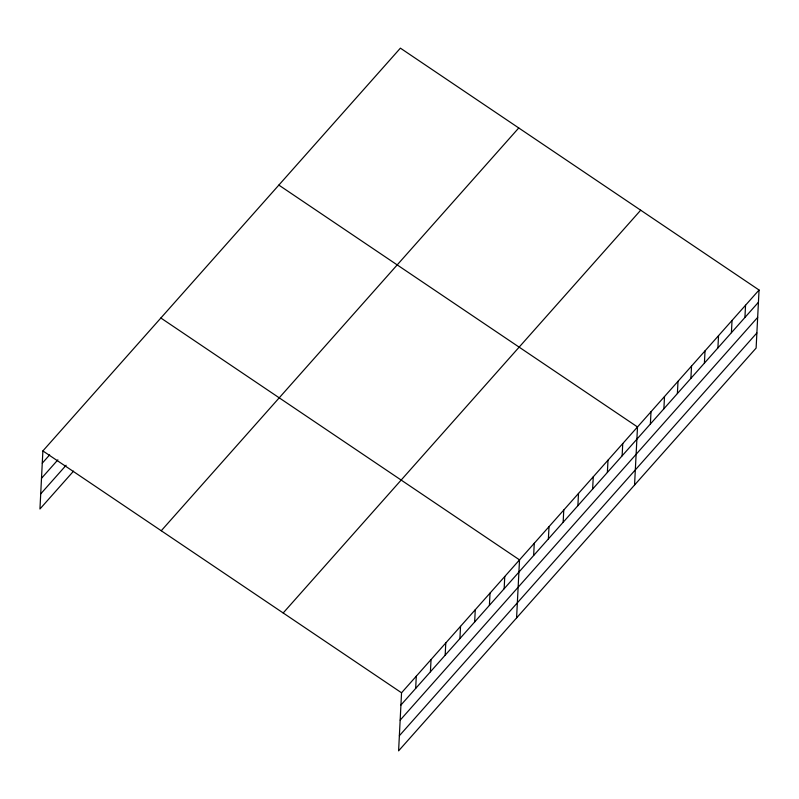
<?xml version="1.0" encoding="UTF-8"?>
<svg xmlns="http://www.w3.org/2000/svg" width="799" height="799" viewBox="0 0 799 799"><rect width="100%" height="100%" fill="white"/><g stroke="black" fill="none" stroke-linecap="round" stroke-linejoin="round"><path stroke-width="1.2" d="M759.05 290.017L401.547 692.793L398.601 750.85L756.114 348.074L759.05 290.017L400.399 48.15L42.886 450.926L39.95 508.983L73.538 471.14M415.67 688.428L416.289 676.174M430.421 671.819L431.041 659.565M445.163 655.2L445.782 642.945M459.914 638.581L460.534 626.336M474.656 621.972L475.275 609.717M489.407 605.352L490.027 593.108M504.149 588.743L504.768 576.488M516.583 617.937L519.52 559.879L160.869 318.012M533.642 555.515L534.271 543.26M548.394 538.896L549.013 526.651M563.145 522.286L563.764 510.032M577.887 505.667L578.506 493.412M592.638 489.058L593.258 476.803M607.38 472.439L607.999 460.184M622.131 455.82L622.751 443.575M634.556 485.013L637.502 426.956L278.841 185.088M650.386 423.989L651.005 411.745M663.889 408.778L664.508 396.524M677.392 393.557L678.011 381.313M690.895 378.346L691.525 366.092M704.408 363.126L705.028 350.881M717.911 347.915L718.531 335.66M731.415 332.694L732.034 320.449M744.928 317.483L745.547 305.228M42.267 463.18L49.648 454.871M41.508 478.291L57.888 459.834M40.719 493.872L66.117 465.258M161.248 530.746L518.751 127.96M283.186 612.973L640.698 210.197M400.918 705.048L758.431 302.262M400.159 720.159L757.662 317.383M399.37 735.739L756.873 332.953M42.886 450.926L401.547 692.793"/></g></svg>
